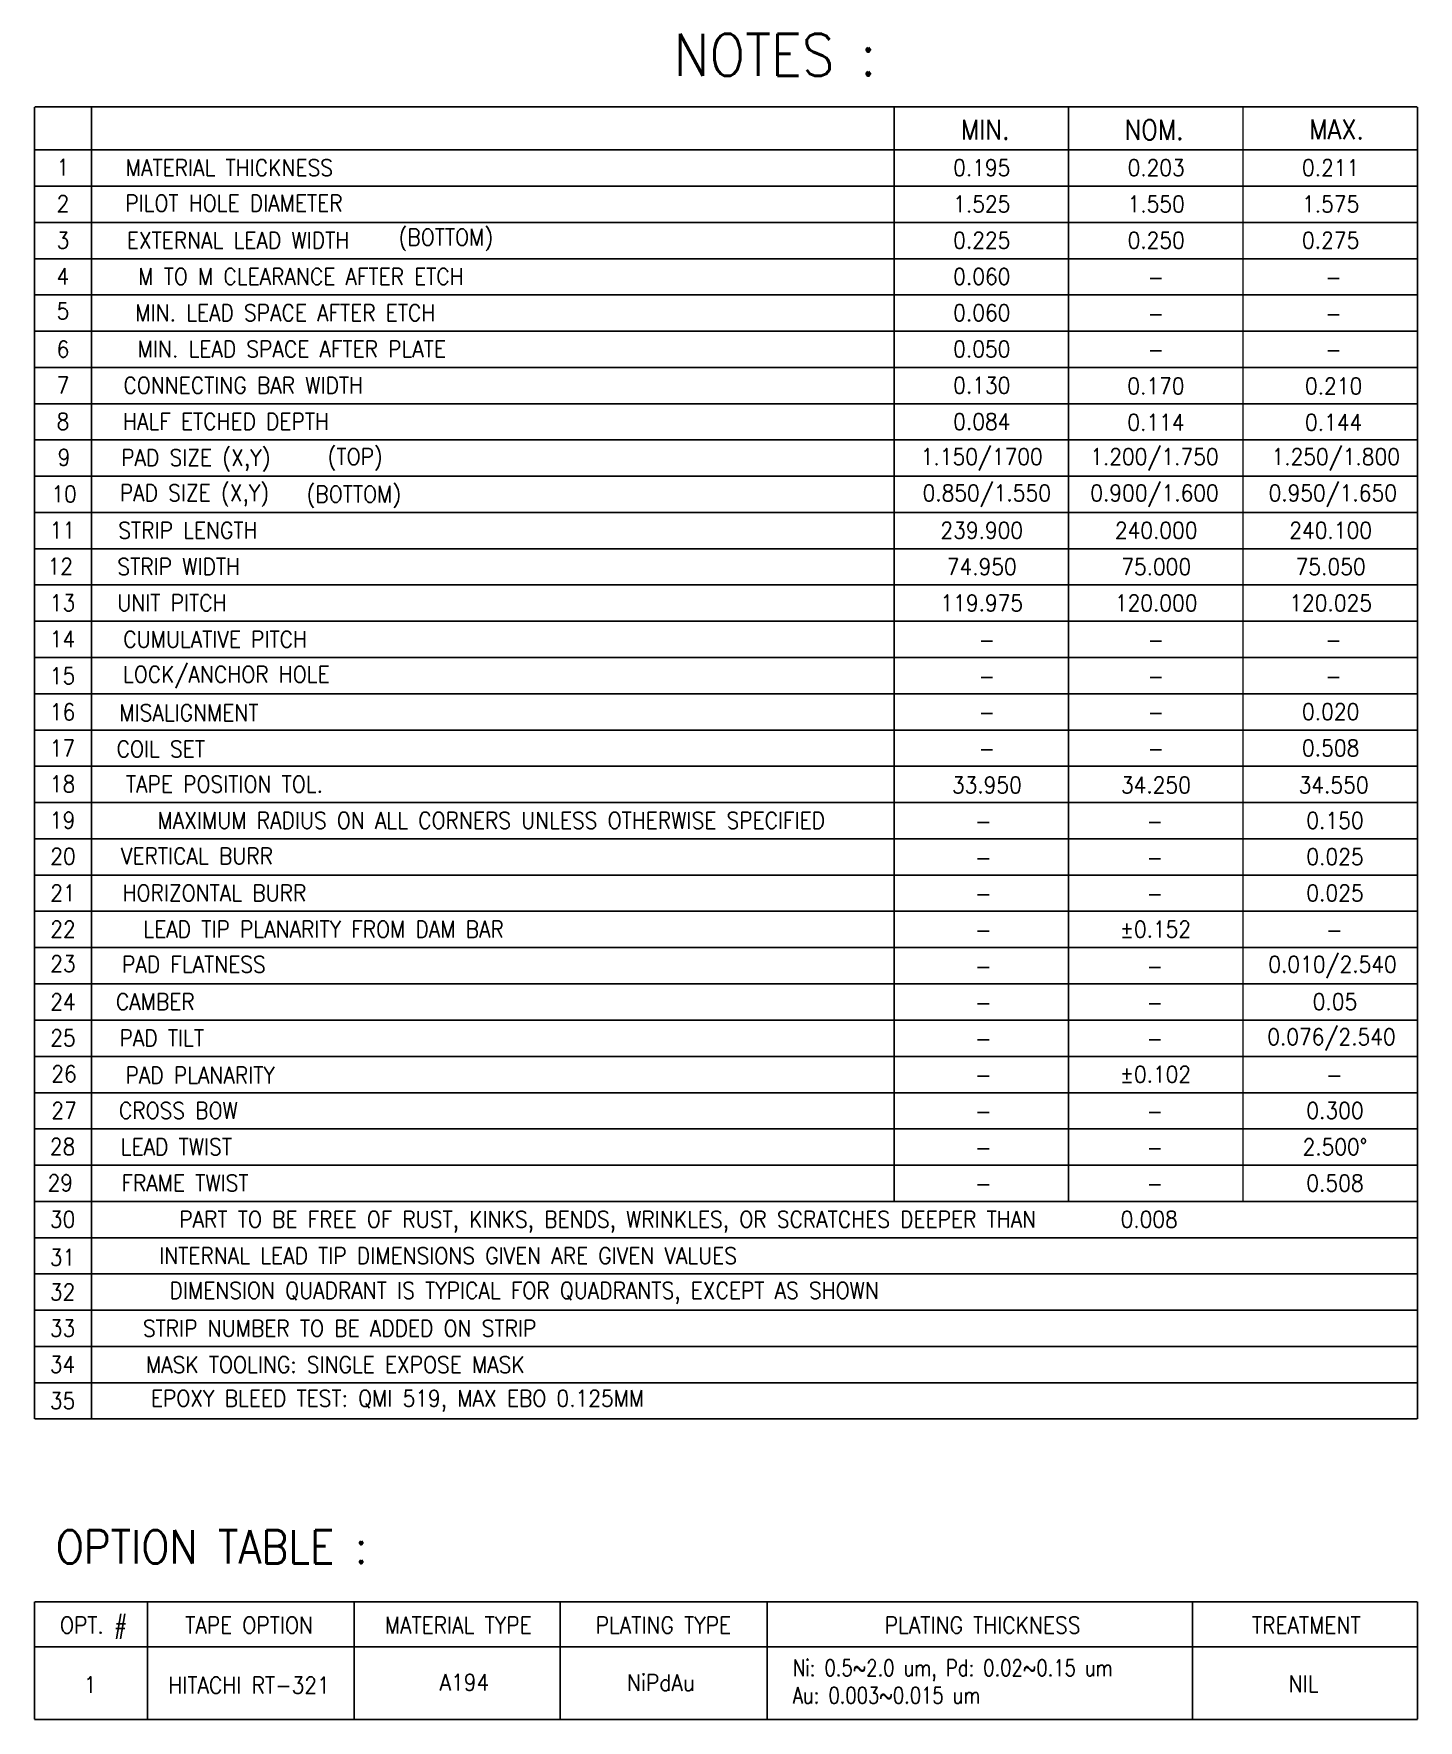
# Model space of a CAD drawing. Extents: x 1329 to 1469, y -275 to -104.
import ezdxf
from ezdxf.enums import TextEntityAlignment as Align

# ---------------------------------------------------------------- set-up
doc = ezdxf.new("R2010")
doc.units = 0
doc.header["$LTSCALE"] = 3
doc.header["$MEASUREMENT"] = 0
doc.layers.add('5', color=90, linetype='Continuous')
doc.styles.add('ROMANS', font='SIMPLEX', dxfattribs={"width": 0.8, "height": 0.018})

msp = doc.modelspace()

# ---------------------------------------------------------------- linework, layer by layer
at = {"layer": '5', "color": 3}
for p, q in [((1334.61, -244.3), (1334.61, -111.12)), ((1328.83, -115.48), (1469.22, -115.48)), ((1328.83, -119.16), (1469.22, -119.16)), ((1328.83, -122.85), (1469.22, -122.85)), ((1328.83, -126.53), (1469.22, -126.53)), ((1328.83, -130.21), (1469.22, -130.21)), ((1328.83, -133.89), (1469.22, -133.89)), ((1328.83, -137.57), (1469.22, -137.57)), ((1328.83, -141.25), (1469.22, -141.25)), ((1328.83, -144.93), (1469.22, -144.93)), ((1328.83, -148.61), (1469.22, -148.61)), ((1328.83, -152.29), (1469.22, -152.29)), ((1328.83, -155.97), (1469.22, -155.97)), ((1328.83, -159.65), (1469.22, -159.65)), ((1328.83, -163.33), (1469.22, -163.33)), ((1328.83, -167.01), (1469.22, -167.01)), ((1328.83, -170.69), (1469.22, -170.69)), ((1328.83, -174.37), (1469.22, -174.37)), ((1328.83, -178.05), (1469.22, -178.05)), ((1328.83, -181.73), (1469.22, -181.73)), ((1328.83, -185.41), (1469.22, -185.41)), ((1328.83, -189.09), (1469.22, -189.09)), ((1328.83, -192.77), (1469.22, -192.77)), ((1328.83, -196.46), (1469.22, -196.46)), ((1328.83, -200.14), (1469.22, -200.14)), ((1328.83, -203.82), (1469.22, -203.82)), ((1328.83, -207.5), (1469.22, -207.5)), ((1328.83, -211.18), (1469.22, -211.18)), ((1328.83, -214.86), (1469.22, -214.86)), ((1328.83, -218.54), (1469.22, -218.54)), ((1328.83, -222.22), (1469.22, -222.22)), ((1328.83, -225.9), (1469.22, -225.9)), ((1328.83, -229.58), (1469.22, -229.58)), ((1328.83, -233.26), (1469.22, -233.26)), ((1328.83, -236.94), (1469.22, -236.94)), ((1328.83, -240.62), (1469.22, -240.62)), ((1340.28, -274.8), (1340.28, -262.85)), ((1361.29, -274.8), (1361.29, -262.85)), ((1382.18, -274.8), (1382.18, -262.85)), ((1403.21, -274.8), (1403.21, -262.85)), ((1446.39, -274.8), (1446.39, -262.85)), ((1328.83, -267.44), (1469.22, -267.44)), ((1328.83, -274.8), (1469.22, -274.8))]:
    msp.add_line(p, q, dxfattribs=at)
at = {"layer": '5', "color": 7, "const_width": 0.167}
for points in [[(1328.83, -111.12), (1469.22, -111.12)], [(1328.83, -244.3), (1328.83, -111.12)], [(1416.09, -178.05), (1416.09, -111.12)], [(1433.8, -178.05), (1433.8, -111.12)], [(1451.51, -178.05), (1451.51, -111.12)], [(1469.22, -244.3), (1469.22, -111.12)], [(1416.09, -181.73), (1416.09, -178.05)], [(1433.8, -181.73), (1433.8, -178.05)], [(1451.51, -181.73), (1451.51, -178.05)], [(1416.09, -222.22), (1416.09, -181.73)], [(1433.8, -222.22), (1433.8, -181.73)], [(1451.51, -222.22), (1451.51, -181.73)], [(1328.83, -244.3), (1469.22, -244.3)], [(1328.83, -262.85), (1469.22, -262.85)], [(1328.83, -274.8), (1328.83, -262.85)], [(1469.22, -274.8), (1469.22, -262.85)], [(1328.83, -274.8), (1469.22, -274.8)]]:
    msp.add_lwpolyline(points, dxfattribs=at)

# ---------------------------------------------------------------- texts
at = {"layer": '5', "color": 7, "style": 'ROMANS', "width": 0.9}
for s, height, p in [('NOTES :', 4.265, (1404.01, -105.83)), ('MIN.', 2.008, (1425.34, -113.43)), ('NOM.', 2.008, (1442.48, -113.45)), ('MAX.', 2.008, (1461.01, -113.41))]:
    msp.add_text(s, height=height, dxfattribs=at).set_placement(p, align=Align.MIDDLE)
at = {"layer": '5', "color": 3, "style": 'ROMANS', "width": 0.9}
for s, height, p in [('1', 1.67, (1331.71, -117.26)), ('MATERIAL THICKNESS', 1.673, (1348.61, -117.3)), ('0.195', 1.673, (1424.99, -117.3)), ('0.203', 1.673, (1442.7, -117.3)), ('0.211', 1.673, (1460.41, -117.3)), ('2', 1.67, (1331.71, -120.94)), ('PILOT HOLE DIAMETER', 1.673, (1349.07, -120.9)), ('1.525', 1.673, (1424.99, -120.98)), ('1.550', 1.673, (1442.7, -120.98)), ('1.575', 1.673, (1460.41, -120.98)), ('(BOTTOM)', 1.673, (1370.59, -124.47)), ('3', 1.67, (1331.71, -124.66)), ('EXTERNAL LEAD WIDTH', 1.673, (1349.49, -124.66)), ('0.225', 1.673, (1424.99, -124.66)), ('0.250', 1.673, (1442.7, -124.66)), ('0.275', 1.673, (1460.41, -124.66)), ('4', 1.67, (1331.71, -128.33)), ('M TO M CLEARANCE AFTER ETCH', 1.673, (1355.88, -128.34)), ('0.060', 1.673, (1424.99, -128.34)), ('-', 1.67, (1442.67, -128.42)), ('-', 1.67, (1460.71, -128.42)), ('5', 1.67, (1331.71, -131.84)), ('MIN. LEAD SPACE AFTER ETCH', 1.673, (1354.29, -132.02)), ('0.060', 1.673, (1424.99, -132.02)), ('-', 1.67, (1442.67, -132.1)), ('-', 1.67, (1460.71, -132.1)), ('6', 1.67, (1331.71, -135.71)), ('MIN. LEAD SPACE AFTER PLATE', 1.673, (1354.95, -135.7)), ('0.050', 1.673, (1424.99, -135.7)), ('-', 1.67, (1442.67, -135.78)), ('-', 1.67, (1460.71, -135.78)), ('7', 1.67, (1331.71, -139.37)), ('CONNECTING BAR WIDTH', 1.673, (1350.02, -139.38)), ('0.130', 1.673, (1424.99, -139.38)), ('0.170', 1.673, (1442.67, -139.46)), ('0.210', 1.673, (1460.71, -139.46)), ('8', 1.67, (1331.71, -143.05)), ('HALF ETCHED DEPTH', 1.673, (1348.27, -143.06)), ('0.084', 1.673, (1424.99, -143.07)), ('0.114', 1.673, (1442.67, -143.14)), ('0.144', 1.673, (1460.71, -143.14)), ('(TOP)', 1.673, (1361.38, -146.74)), ('1.150/1700', 1.673, (1424.99, -146.75)), ('1.200/1.750', 1.673, (1442.52, -146.75)), ('1.250/1.800 ', 1.673, (1461.44, -146.75)), ('9', 1.67, (1331.83, -146.7)), ('PAD SIZE (X,Y)', 1.673, (1345.21, -146.84)), ('10', 1.673, (1331.83, -150.42)), ('PAD SIZE (X,Y)', 1.673, (1345.07, -150.42)), ('(BOTTOM)', 1.673, (1361.25, -150.55)), ('0.850/1.550 ', 1.673, (1426.01, -150.43)), ('0.900/1.600', 1.673, (1442.53, -150.43)), ('0.950/1.650', 1.673, (1460.62, -150.43)), ('11', 1.673, (1331.67, -154.08)), ('STRIP LENGTH', 1.673, (1344.4, -154.1)), ('239.900', 1.673, (1424.99, -154.11)), ('240.000', 1.673, (1442.7, -154.11)), ('240.100', 1.673, (1460.41, -154.11)), ('12', 1.673, (1331.44, -157.76)), ('STRIP WIDTH', 1.673, (1343.47, -157.78)), ('74.950', 1.673, (1424.99, -157.79)), ('75.000', 1.673, (1442.7, -157.79)), ('75.050', 1.673, (1460.41, -157.79)), ('13', 1.673, (1331.67, -161.46)), ('UNIT PITCH', 1.673, (1342.78, -161.46)), ('119.975', 1.673, (1424.99, -161.47)), ('120.000', 1.673, (1442.7, -161.47)), ('120.025', 1.673, (1460.41, -161.47)), ('14', 1.673, (1331.67, -165.14)), ('CUMULATIVE PITCH', 1.673, (1347.17, -165.16)), ('-', 1.67, (1425.51, -165.23)), ('-', 1.67, (1442.67, -165.23)), ('-', 1.67, (1460.71, -165.23)), ('LOCK/ANCHOR HOLE', 1.673, (1348.3, -168.84)), ('15', 1.673, (1331.67, -168.87)), ('-', 1.67, (1425.51, -168.91)), ('-', 1.67, (1442.67, -168.91)), ('-', 1.67, (1460.71, -168.91)), ('16', 1.673, (1331.67, -172.53)), ('MISALIGNMENT', 1.673, (1344.51, -172.62)), ('-', 1.67, (1425.51, -172.59)), ('-', 1.67, (1442.67, -172.59)), ('0.020', 1.673, (1460.41, -172.51)), ('17', 1.673, (1331.67, -176.21)), ('COIL SET', 1.673, (1341.65, -176.29)), ('0.508', 1.673, (1460.41, -176.19)), ('-', 1.67, (1425.51, -176.27)), ('-', 1.67, (1442.67, -176.27)), ('18', 1.673, (1331.67, -179.84)), ('TAPE POSITION TOL.', 1.673, (1348.11, -179.87)), ('33.950', 1.673, (1425.51, -179.95)), ('34.250', 1.673, (1442.67, -179.95)), ('34.550', 1.673, (1460.71, -179.95)), ('19', 1.673, (1331.67, -183.52)), ('MAXIMUM RADIUS ON ALL CORNERS UNLESS OTHERWISE SPECIFIED', 1.673, (1375.2, -183.55)), ('0.150', 1.673, (1460.85, -183.55)), ('-', 1.67, (1425.15, -183.63)), ('-', 1.67, (1442.56, -183.63)), ('20', 1.673, (1331.71, -187.19)), ('VERTICAL BURR', 1.673, (1345.32, -187.15)), ('0.025', 1.673, (1460.85, -187.23)), ('-', 1.67, (1425.15, -187.31)), ('-', 1.67, (1442.56, -187.31)), ('21', 1.673, (1331.71, -190.91)), ('HORIZONTAL BURR', 1.673, (1347.09, -190.91)), ('-', 1.67, (1425.15, -190.99)), ('-', 1.67, (1442.56, -190.99)), ('0.025', 1.673, (1460.85, -190.91)), ('22', 1.673, (1331.71, -194.58)), ('LEAD TIP PLANARITY FROM DAM BAR', 1.673, (1358.18, -194.59)), ('-', 1.67, (1425.15, -194.67)), ('%%p0.152', 1.673, (1442.63, -194.59)), ('-', 1.67, (1460.78, -194.67)), ('23', 1.673, (1331.71, -198.09)), ('PAD FLATNESS', 1.673, (1345.01, -198.16)), ('-', 1.67, (1425.15, -198.35)), ('-', 1.67, (1442.56, -198.35)), ('0.010/2.540', 1.673, (1460.6, -198.27)), ('24', 1.673, (1331.71, -201.96)), ('CAMBER', 1.673, (1341.09, -201.95)), ('0.05', 1.673, (1460.85, -201.95)), ('-', 1.67, (1425.15, -202.03)), ('-', 1.67, (1442.56, -202.03)), ('25', 1.673, (1331.71, -205.62)), ('PAD TILT', 1.673, (1341.75, -205.63)), ('0.076/2.540', 1.673, (1460.49, -205.63)), ('-', 1.67, (1425.15, -205.71)), ('-', 1.67, (1442.56, -205.71)), ('26', 1.673, (1331.83, -209.27)), ('PAD PLANARITY', 1.673, (1345.65, -209.41)), ('%%p0.102', 1.673, (1442.63, -209.31)), ('-', 1.67, (1425.15, -209.39)), ('-', 1.67, (1460.78, -209.39)), ('27', 1.673, (1331.83, -212.99)), ('CROSS BOW', 1.673, (1343.43, -212.99)), ('0.300', 1.673, (1460.85, -212.99)), ('-', 1.67, (1425.15, -213.07)), ('-', 1.67, (1442.56, -213.07)), ('28', 1.673, (1331.67, -216.65)), ('LEAD TWIST', 1.673, (1343.23, -216.67)), ('-', 1.67, (1425.15, -216.75)), ('-', 1.67, (1442.56, -216.75)), ('2.500%%d', 1.673, (1460.85, -216.68)), ('29', 1.673, (1331.44, -220.33)), ('FRAME TWIST', 1.673, (1344.11, -220.35)), ('-', 1.67, (1425.15, -220.43)), ('-', 1.67, (1442.56, -220.43)), ('0.508', 1.673, (1460.85, -220.36)), ('30', 1.673, (1331.67, -224.03)), ('PART TO BE FREE OF RUST, KINKS, BENDS, WRINKLES, OR SCRATCHES DEEPER THAN', 1.673, (1387.02, -224.29)), ('0.008', 1.673, (1441.99, -224.04)), ('31', 1.673, (1331.67, -227.9)), ('INTERNAL LEAD TIP DIMENSIONS GIVEN ARE GIVEN VALUES', 1.673, (1370.81, -227.73)), ('32', 1.673, (1331.67, -231.41)), ('DIMENSION QUADRANT IS TYPICAL FOR QUADRANTS, EXCEPT AS SHOWN', 1.673, (1378.54, -231.51)), ('33', 1.673, (1331.67, -235.09)), ('STRIP NUMBER TO BE ADDED ON STRIP', 1.673, (1359.8, -235.1)), ('34', 1.673, (1331.67, -238.77)), ('MASK TOOLING: SINGLE EXPOSE MASK', 1.673, (1359.37, -238.78)), ('EPOXY BLEED TEST: QMI 519, MAX EBO 0.125MM', 1.673, (1365.68, -242.46)), ('35', 1.673, (1331.67, -242.45))]:
    msp.add_text(s, height=height, dxfattribs=at).set_placement(p, align=Align.MIDDLE)
at = {"layer": '5', "color": 7, "style": 'ROMANS', "width": 0.9}
msp.add_text('OPTION TABLE :', height=3.3636, dxfattribs=at).set_placement((1330.98, -258.96))
at = {"layer": '5', "color": 3, "style": 'ROMANS', "width": 0.9}
for s, height, p in [('OPT. #', 1.673, (1334.83, -266.06)), ('TAPE OPTION', 1.673, (1350.61, -266.06)), ('MATERIAL TYPE', 1.673, (1371.84, -266.06)), ('PLATING TYPE', 1.673, (1392.67, -266.06)), ('PLATING THICKNESS', 1.673, (1425.08, -266.06)), ('TREATMENT', 1.673, (1457.94, -266.06)), ('1', 1.67, (1334.47, -272.11)), ('A194', 1.673, (1372.47, -271.86)), ('NiPdAu', 1.673, (1392.42, -271.9)), ('NIL', 1.673, (1457.67, -272.02)), ('HITACHI RT-321', 1.673, (1350.61, -272.16))]:
    msp.add_text(s, height=height, dxfattribs=at).set_placement(p, align=Align.CENTER)
at = {"layer": '5', "color": 3, "insert": (1405.81, -270.95), "char_height": 1.673, "attachment_point": 4, "style": 'ROMANS'}
msp.add_mtext('Ni: 0.5~2.0 um, Pd: 0.02~0.15 um\\PAu: 0.003~0.015 um', dxfattribs=at)

doc.saveas('drawing.dxf')
